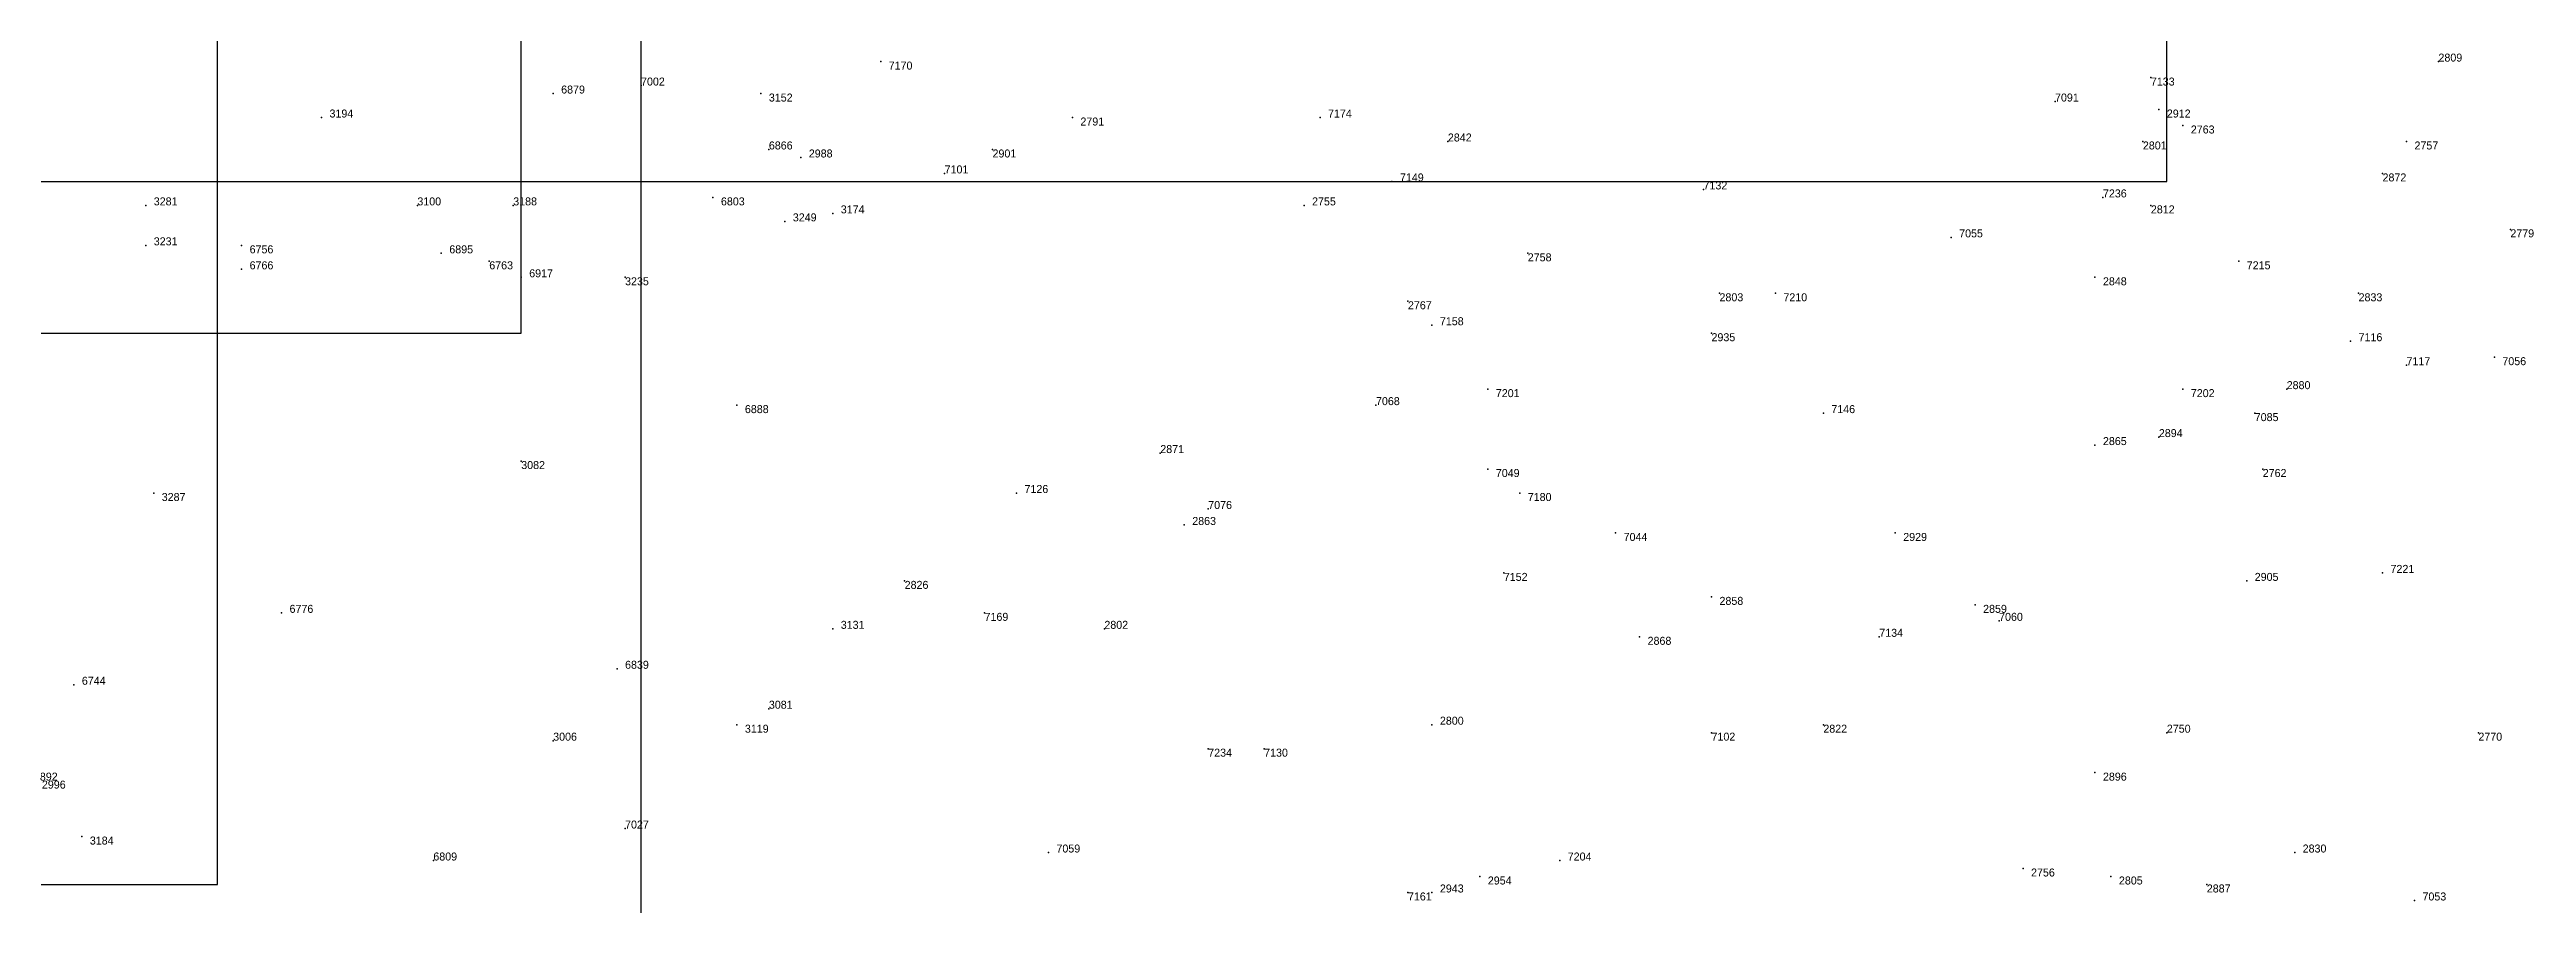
# Model space of a CAD drawing. Extents: x -0.07 to 1.1, y -0.07 to 1.1.
# Drawn here: x 0.151 to 0.461, y 0.7855 to 0.8925 of the extents above; entities that cross this region are included whole.
import ezdxf

# ---------------------------------------------------------------- set-up
doc = ezdxf.new("R2010")
doc.units = 0
for name, color, linetype in [('Facilities', 3, 'CONTINUOUS'), ('Min_max_boxes', 1, 'CONTINUOUS'), ('Normals', 1, 'CONTINUOUS'), ('Source_points', 5, 'CONTINUOUS'), ('Text', 3, 'CONTINUOUS')]:
    doc.layers.add(name, color=color, linetype=linetype)

msp = doc.modelspace()

# ---------------------------------------------------------------- linework, layer by layer
at = {"layer": 'Facilities', "color": 3}
for p in [(0.255, 0.891, 1), (0.45, 0.891), (0.214, 0.887, 1), (0.225, 0.888, 1), (0.24, 0.887), (0.414, 0.889, 1), (0.185, 0.884), (0.279, 0.884), (0.31, 0.884, 1), (0.402, 0.886, 1), (0.415, 0.885), (0.326, 0.881), (0.413, 0.881), (0.418, 0.883), (0.446, 0.881), (0.241, 0.88, 1), (0.245, 0.879), (0.269, 0.88), (0.263, 0.877, 1), (0.319, 0.876, 1), (0.358, 0.875, 1), (0.443, 0.877), (0.163, 0.873), (0.197, 0.873), (0.209, 0.873), (0.234, 0.874, 1), (0.249, 0.872), (0.308, 0.873), (0.408, 0.874, 1), (0.414, 0.873), (0.243, 0.871), (0.389, 0.869, 1), (0.459, 0.87), (0.163, 0.868), (0.175, 0.868, 1), (0.2, 0.867, 1), (0.206, 0.866, 1), (0.336, 0.867), (0.425, 0.866, 1), (0.175, 0.865, 1), (0.21, 0.864, 1), (0.223, 0.864), (0.36, 0.862), (0.367, 0.862, 1), (0.407, 0.864), (0.44, 0.862), (0.321, 0.861), (0.324, 0.858, 1), (0.359, 0.857), (0.439, 0.856, 1), (0.446, 0.853, 1), (0.457, 0.854, 1), (0.331, 0.85, 1), (0.418, 0.85, 1), (0.431, 0.85), (0.237, 0.848, 1), (0.317, 0.848, 1), (0.373, 0.847, 1), (0.427, 0.847, 1), (0.415, 0.844), (0.21, 0.841), (0.29, 0.842), (0.407, 0.843), (0.331, 0.84, 1), (0.428, 0.84), (0.164, 0.837), (0.272, 0.837, 1), (0.296, 0.835, 1), (0.335, 0.837, 1), (0.293, 0.833), (0.347, 0.832, 1), (0.382, 0.832), (0.258, 0.826), (0.333, 0.827, 1), (0.426, 0.826), (0.443, 0.827, 1), (0.18, 0.822, 1), (0.268, 0.822, 1), (0.359, 0.824), (0.392, 0.823), (0.249, 0.82), (0.283, 0.82), (0.35, 0.819), (0.38, 0.819, 1), (0.395, 0.821, 1), (0.154, 0.813, 1), (0.222, 0.815, 1), (0.241, 0.81), (0.237, 0.808), (0.324, 0.808), (0.359, 0.807, 1), (0.373, 0.808), (0.416, 0.807), (0.455, 0.807), (0.214, 0.806), (0.296, 0.805, 1), (0.303, 0.805, 1), (0.407, 0.802), (0.155, 0.794), (0.223, 0.795, 1), (0.199, 0.791, 1), (0.276, 0.792, 1), (0.34, 0.791, 1), (0.432, 0.792), (0.33, 0.789), (0.398, 0.79), (0.409, 0.789), (0.421, 0.788), (0.321, 0.787, 1), (0.324, 0.787), (0.447, 0.786, 1)]:
    msp.add_point(p, dxfattribs=at)
at = {"layer": 'Min_max_boxes', "color": 1}
for p, q in [((0.21, 0.857), (0.21, 1)), ((0.21, 0.857, 0.047), (0.21, 1, 0.047)), ((0.225, 0.714, 0.939), (0.225, 1, 0.939)), ((0.225, 0.714, 1), (0.225, 1, 1)), ((0.416, 0.876, 0.922), (0.416, 1, 0.922)), ((0.416, 0.876, 1), (0.416, 1, 1)), ((0.172, 0.788, 0.99), (0.172, 0.983, 0.99)), ((0.172, 0.788, 1), (0.172, 0.983, 1)), ((0.083, 0.876, 0.922), (0.416, 0.876, 0.922)), ((0.083, 0.876, 1), (0.416, 0.876, 1)), ((0.416, 0.876, 0.922), (0.416, 0.876, 1)), ((0.061, 0.857), (0.21, 0.857)), ((0.061, 0.857, 0.047), (0.21, 0.857, 0.047)), ((0.21, 0.857), (0.21, 0.857, 0.047)), ((0, 0.788, 0.99), (0.172, 0.788, 0.99)), ((0, 0.788, 1), (0.172, 0.788, 1)), ((0.172, 0.788, 0.99), (0.172, 0.788, 1))]:
    msp.add_line(p, q, dxfattribs=at)
at = {"layer": 'Normals', "color": 1}
for p, q in [((0.255, 0.891, 1), (0.255, 0.891, 1.1)), ((0.45, 0.891), (0.45, 0.891, 0.1)), ((0.214, 0.887, 1), (0.214, 0.887, 1.1)), ((0.225, 0.888, 1), (0.225, 0.888, 1.1)), ((0.24, 0.887), (0.24, 0.887, 0.1)), ((0.414, 0.889, 1), (0.414, 0.889, 1.1)), ((0.185, 0.884), (0.185, 0.884, 0.1)), ((0.279, 0.884), (0.279, 0.884, 0.1)), ((0.31, 0.884, 1), (0.31, 0.884, 1.1)), ((0.402, 0.886, 1), (0.402, 0.886, 1.1)), ((0.415, 0.885), (0.415, 0.885, 0.1)), ((0.326, 0.881), (0.326, 0.881, 0.1)), ((0.413, 0.881), (0.413, 0.881, 0.1)), ((0.418, 0.883), (0.418, 0.883, 0.1)), ((0.446, 0.881), (0.446, 0.881, 0.1)), ((0.241, 0.88, 1), (0.241, 0.88, 1.1)), ((0.245, 0.879), (0.245, 0.879, 0.1)), ((0.269, 0.88), (0.269, 0.88, 0.1)), ((0.263, 0.877, 1), (0.263, 0.877, 1.1)), ((0.319, 0.876, 1), (0.319, 0.876, 1.1)), ((0.358, 0.875, 1), (0.358, 0.875, 1.1)), ((0.443, 0.877), (0.443, 0.877, 0.1)), ((0.163, 0.873), (0.163, 0.873, 0.1)), ((0.197, 0.873), (0.197, 0.873, 0.1)), ((0.209, 0.873), (0.209, 0.873, 0.1)), ((0.234, 0.874, 1), (0.234, 0.874, 1.1)), ((0.249, 0.872), (0.249, 0.872, 0.1)), ((0.308, 0.873), (0.308, 0.873, 0.1)), ((0.408, 0.874, 1), (0.408, 0.874, 1.1)), ((0.414, 0.873), (0.414, 0.873, 0.1)), ((0.243, 0.871), (0.243, 0.871, 0.1)), ((0.389, 0.869, 1), (0.389, 0.869, 1.1)), ((0.459, 0.87), (0.459, 0.87, 0.1)), ((0.163, 0.868), (0.163, 0.868, 0.1)), ((0.175, 0.868, 1), (0.175, 0.868, 1.1)), ((0.2, 0.867, 1), (0.2, 0.867, 1.1)), ((0.206, 0.866, 1), (0.206, 0.866, 1.1)), ((0.336, 0.867), (0.336, 0.867, 0.1)), ((0.425, 0.866, 1), (0.425, 0.866, 1.1)), ((0.175, 0.865, 1), (0.175, 0.865, 1.1)), ((0.21, 0.864, 1), (0.21, 0.864, 1.1)), ((0.223, 0.864), (0.223, 0.864, 0.1)), ((0.36, 0.862), (0.36, 0.862, 0.1)), ((0.367, 0.862, 1), (0.367, 0.862, 1.1)), ((0.407, 0.864), (0.407, 0.864, 0.1)), ((0.44, 0.862), (0.44, 0.862, 0.1)), ((0.321, 0.861), (0.321, 0.861, 0.1)), ((0.324, 0.858, 1), (0.324, 0.858, 1.1)), ((0.359, 0.857), (0.359, 0.857, 0.1)), ((0.439, 0.856, 1), (0.439, 0.856, 1.1)), ((0.446, 0.853, 1), (0.446, 0.853, 1.1)), ((0.457, 0.854, 1), (0.457, 0.854, 1.1)), ((0.331, 0.85, 1), (0.331, 0.85, 1.1)), ((0.418, 0.85, 1), (0.418, 0.85, 1.1)), ((0.431, 0.85), (0.431, 0.85, 0.1)), ((0.237, 0.848, 1), (0.237, 0.848, 1.1)), ((0.317, 0.848, 1), (0.317, 0.848, 1.1)), ((0.373, 0.847, 1), (0.373, 0.847, 1.1)), ((0.427, 0.847, 1), (0.427, 0.847, 1.1)), ((0.415, 0.844), (0.415, 0.844, 0.1)), ((0.21, 0.841), (0.21, 0.841, 0.1)), ((0.29, 0.842), (0.29, 0.842, 0.1)), ((0.407, 0.843), (0.407, 0.843, 0.1)), ((0.331, 0.84, 1), (0.331, 0.84, 1.1)), ((0.428, 0.84), (0.428, 0.84, 0.1)), ((0.164, 0.837), (0.164, 0.837, 0.1)), ((0.272, 0.837, 1), (0.272, 0.837, 1.1)), ((0.296, 0.835, 1), (0.296, 0.835, 1.1)), ((0.335, 0.837, 1), (0.335, 0.837, 1.1)), ((0.293, 0.833), (0.293, 0.833, 0.1)), ((0.347, 0.832, 1), (0.347, 0.832, 1.1)), ((0.382, 0.832), (0.382, 0.832, 0.1)), ((0.258, 0.826), (0.258, 0.826, 0.1)), ((0.333, 0.827, 1), (0.333, 0.827, 1.1)), ((0.426, 0.826), (0.426, 0.826, 0.1)), ((0.443, 0.827, 1), (0.443, 0.827, 1.1)), ((0.18, 0.822, 1), (0.18, 0.822, 1.1)), ((0.268, 0.822, 1), (0.268, 0.822, 1.1)), ((0.359, 0.824), (0.359, 0.824, 0.1)), ((0.392, 0.823), (0.392, 0.823, 0.1)), ((0.249, 0.82), (0.249, 0.82, 0.1)), ((0.283, 0.82), (0.283, 0.82, 0.1)), ((0.35, 0.819), (0.35, 0.819, 0.1)), ((0.38, 0.819, 1), (0.38, 0.819, 1.1)), ((0.395, 0.821, 1), (0.395, 0.821, 1.1)), ((0.154, 0.813, 1), (0.154, 0.813, 1.1)), ((0.222, 0.815, 1), (0.222, 0.815, 1.1)), ((0.241, 0.81), (0.241, 0.81, 0.1)), ((0.237, 0.808), (0.237, 0.808, 0.1)), ((0.324, 0.808), (0.324, 0.808, 0.1)), ((0.359, 0.807, 1), (0.359, 0.807, 1.1)), ((0.373, 0.808), (0.373, 0.808, 0.1)), ((0.416, 0.807), (0.416, 0.807, 0.1)), ((0.455, 0.807), (0.455, 0.807, 0.1)), ((0.214, 0.806), (0.214, 0.806, 0.1)), ((0.296, 0.805, 1), (0.296, 0.805, 1.1)), ((0.303, 0.805, 1), (0.303, 0.805, 1.1)), ((0.407, 0.802), (0.407, 0.802, 0.1)), ((0.155, 0.794), (0.155, 0.794, 0.1)), ((0.223, 0.795, 1), (0.223, 0.795, 1.1)), ((0.199, 0.791, 1), (0.199, 0.791, 1.1)), ((0.276, 0.792, 1), (0.276, 0.792, 1.1)), ((0.34, 0.791, 1), (0.34, 0.791, 1.1)), ((0.432, 0.792), (0.432, 0.792, 0.1)), ((0.33, 0.789), (0.33, 0.789, 0.1)), ((0.398, 0.79), (0.398, 0.79, 0.1)), ((0.409, 0.789), (0.409, 0.789, 0.1)), ((0.421, 0.788), (0.421, 0.788, 0.1)), ((0.321, 0.787, 1), (0.321, 0.787, 1.1)), ((0.324, 0.787), (0.324, 0.787, 0.1)), ((0.447, 0.786, 1), (0.447, 0.786, 1.1))]:
    msp.add_line(p, q, dxfattribs=at)
at = {"layer": 'Source_points', "color": 5}
for p in [(0.255, 0.891, 1), (0.45, 0.891), (0.214, 0.887, 1), (0.225, 0.888, 1), (0.24, 0.887), (0.414, 0.889, 1), (0.185, 0.884), (0.279, 0.884), (0.31, 0.884, 1), (0.402, 0.886, 1), (0.415, 0.885), (0.326, 0.881), (0.413, 0.881), (0.418, 0.883), (0.446, 0.881), (0.241, 0.88, 1), (0.245, 0.879), (0.269, 0.88), (0.263, 0.877, 1), (0.319, 0.876, 1), (0.358, 0.875, 1), (0.443, 0.877), (0.163, 0.873), (0.197, 0.873), (0.209, 0.873), (0.234, 0.874, 1), (0.249, 0.872), (0.308, 0.873), (0.408, 0.874, 1), (0.414, 0.873), (0.243, 0.871), (0.389, 0.869, 1), (0.459, 0.87), (0.163, 0.868), (0.175, 0.868, 1), (0.2, 0.867, 1), (0.206, 0.866, 1), (0.336, 0.867), (0.425, 0.866, 1), (0.175, 0.865, 1), (0.21, 0.864, 1), (0.223, 0.864), (0.36, 0.862), (0.367, 0.862, 1), (0.407, 0.864), (0.44, 0.862), (0.321, 0.861), (0.324, 0.858, 1), (0.359, 0.857), (0.439, 0.856, 1), (0.446, 0.853, 1), (0.457, 0.854, 1), (0.331, 0.85, 1), (0.418, 0.85, 1), (0.431, 0.85), (0.237, 0.848, 1), (0.317, 0.848, 1), (0.373, 0.847, 1), (0.427, 0.847, 1), (0.415, 0.844), (0.21, 0.841), (0.29, 0.842), (0.407, 0.843), (0.331, 0.84, 1), (0.428, 0.84), (0.164, 0.837), (0.272, 0.837, 1), (0.296, 0.835, 1), (0.335, 0.837, 1), (0.293, 0.833), (0.347, 0.832, 1), (0.382, 0.832), (0.258, 0.826), (0.333, 0.827, 1), (0.426, 0.826), (0.443, 0.827, 1), (0.18, 0.822, 1), (0.268, 0.822, 1), (0.359, 0.824), (0.392, 0.823), (0.249, 0.82), (0.283, 0.82), (0.35, 0.819), (0.38, 0.819, 1), (0.395, 0.821, 1), (0.154, 0.813, 1), (0.222, 0.815, 1), (0.241, 0.81), (0.237, 0.808), (0.324, 0.808), (0.359, 0.807, 1), (0.373, 0.808), (0.416, 0.807), (0.455, 0.807), (0.214, 0.806), (0.296, 0.805, 1), (0.303, 0.805, 1), (0.407, 0.802), (0.155, 0.794), (0.223, 0.795, 1), (0.199, 0.791, 1), (0.276, 0.792, 1), (0.34, 0.791, 1), (0.432, 0.792), (0.33, 0.789), (0.398, 0.79), (0.409, 0.789), (0.421, 0.788), (0.321, 0.787, 1), (0.324, 0.787), (0.447, 0.786, 1)]:
    msp.add_point(p, dxfattribs=at)

# ---------------------------------------------------------------- texts
at = {"layer": 'Text', "color": 3}
for s, p in [('7170', (0.256, 0.89, 1)), ('2809', (0.45, 0.891)), ('6879', (0.215, 0.887, 1)), ('7002', (0.225, 0.888, 1)), ('3152', (0.241, 0.886)), ('7091', (0.402, 0.886, 1)), ('7133', (0.414, 0.888, 1)), ('3194', (0.186, 0.884)), ('2791', (0.28, 0.883)), ('7174', (0.311, 0.884, 1)), ('2912', (0.416, 0.884)), ('6866', (0.241, 0.88, 1)), ('2842', (0.326, 0.881)), ('2801', (0.413, 0.88)), ('2763', (0.419, 0.882)), ('2757', (0.447, 0.88)), ('2988', (0.246, 0.879)), ('7101', (0.263, 0.877, 1)), ('2901', (0.269, 0.879)), ('7149', (0.32, 0.876, 1)), ('7132', (0.358, 0.875, 1)), ('7236', (0.408, 0.874, 1)), ('2872', (0.443, 0.876)), ('3281', (0.164, 0.873)), ('3100', (0.197, 0.873)), ('3188', (0.209, 0.873)), ('6803', (0.235, 0.873, 1)), ('3249', (0.244, 0.871)), ('3174', (0.25, 0.872)), ('2755', (0.309, 0.873)), ('2812', (0.414, 0.872)), ('3231', (0.164, 0.868)), ('7055', (0.39, 0.869, 1)), ('2779', (0.459, 0.869)), ('6756', (0.176, 0.867, 1)), ('6766', (0.176, 0.865, 1)), ('6895', (0.201, 0.867, 1)), ('6763', (0.206, 0.865, 1)), ('2758', (0.336, 0.866)), ('7215', (0.426, 0.865, 1)), ('6917', (0.211, 0.864, 1)), ('3235', (0.223, 0.863)), ('2803', (0.36, 0.861)), ('7210', (0.368, 0.861, 1)), ('2848', (0.408, 0.863)), ('2833', (0.44, 0.861)), ('2767', (0.321, 0.86)), ('7158', (0.325, 0.858, 1)), ('2935', (0.359, 0.856)), ('7116', (0.44, 0.856, 1)), ('7117', (0.446, 0.853, 1)), ('7056', (0.458, 0.853, 1)), ('7201', (0.332, 0.849, 1)), ('7202', (0.419, 0.849, 1)), ('2880', (0.431, 0.85)), ('6888', (0.238, 0.847, 1)), ('7068', (0.317, 0.848, 1)), ('7146', (0.374, 0.847, 1)), ('7085', (0.427, 0.846, 1)), ('2865', (0.408, 0.843)), ('2894', (0.415, 0.844)), ('3082', (0.21, 0.84)), ('2871', (0.29, 0.842)), ('7126', (0.273, 0.837, 1)), ('7049', (0.332, 0.839, 1)), ('2762', (0.428, 0.839)), ('3287', (0.165, 0.836)), ('7076', (0.296, 0.835, 1)), ('7180', (0.336, 0.836, 1)), ('2863', (0.294, 0.833)), ('7044', (0.348, 0.831, 1)), ('2929', (0.383, 0.831)), ('7221', (0.444, 0.827, 1)), ('2826', (0.258, 0.825)), ('7152', (0.333, 0.826, 1)), ('2905', (0.427, 0.826)), ('6776', (0.181, 0.822, 1)), ('7169', (0.268, 0.821, 1)), ('2858', (0.36, 0.823)), ('2859', (0.393, 0.822)), ('7060', (0.395, 0.821, 1)), ('3131', (0.25, 0.82)), ('2802', (0.283, 0.82)), ('2868', (0.351, 0.818)), ('7134', (0.38, 0.819, 1)), ('6839', (0.223, 0.815, 1)), ('6744', (0.155, 0.813, 1)), ('3081', (0.241, 0.81)), ('3006', (0.214, 0.806)), ('3119', (0.238, 0.807)), ('2800', (0.325, 0.808)), ('7102', (0.359, 0.806, 1)), ('2822', (0.373, 0.807)), ('2750', (0.416, 0.807)), ('2770', (0.455, 0.806)), ('7234', (0.296, 0.804, 1)), ('7130', (0.303, 0.804, 1)), ('6892', (0.149, 0.801, 1)), ('2996', (0.15, 0.8)), ('2896', (0.408, 0.801)), ('3184', (0.156, 0.793)), ('7027', (0.223, 0.795, 1)), ('6809', (0.199, 0.791, 1)), ('7059', (0.277, 0.792, 1)), ('7204', (0.341, 0.791, 1)), ('2830', (0.433, 0.792)), ('2943', (0.325, 0.787)), ('2954', (0.331, 0.788)), ('2756', (0.399, 0.789)), ('2805', (0.41, 0.788)), ('2887', (0.421, 0.787)), ('7161', (0.321, 0.786, 1)), ('7053', (0.448, 0.786, 1))]:
    msp.add_text(s, height=0.001, dxfattribs=at).set_placement(p)

doc.saveas('drawing.dxf')
